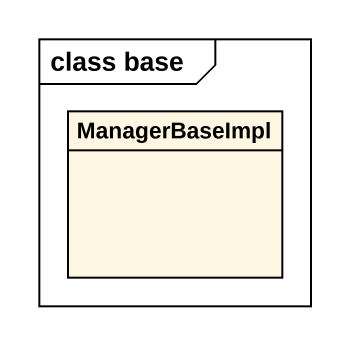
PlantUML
@startuml
mainframe class base
hide circle
hide empty members
class ManagerBaseImpl
@enduml
